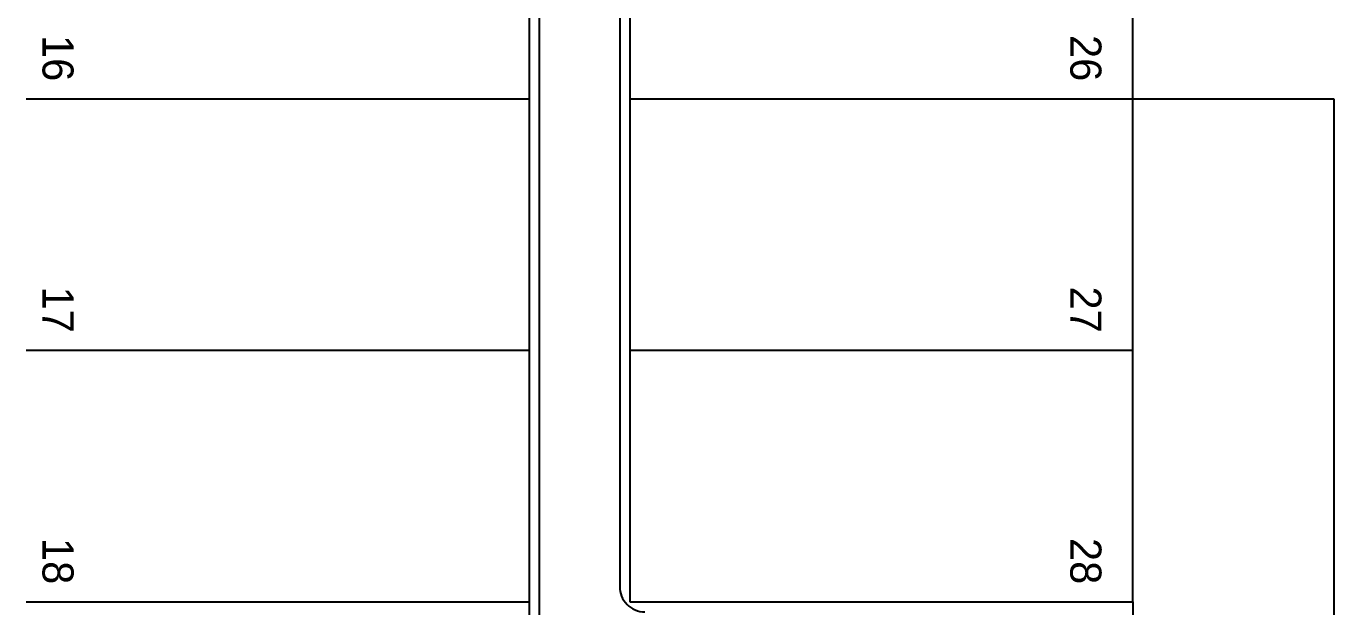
# Model space of a CAD drawing. Header units: metres. Extents: x -28 to 260, y 30 to 125.
# Drawn here: x 75.52 to 88.52, y 71.43 to 77.2 of the extents above; entities that cross this region are included whole.
import ezdxf

# ---------------------------------------------------------------- set-up
doc = ezdxf.new("R2010")
doc.units = ezdxf.units.M
doc.header["$LTSCALE"] = 0.01
doc.header["$MEASUREMENT"] = 0
for name, color, linetype in [('0.1', 2, 'Continuous'), ('0.18', 1, 'Continuous'), ('0.20', 7, 'Continuous'), ('F', 7, 'Continuous')]:
    doc.layers.add(name, color=color, linetype=linetype)
doc.styles.add('ESTILO1', font='', dxfattribs={"height": 0.12})
doc.styles.get('ESTILO1').set_extended_font_data('AvantGarde Bk BT')

msp = doc.modelspace()

# ---------------------------------------------------------------- linework, layer by layer
at = {"layer": '0.1'}
for p, q in [((80.624, 94.079), (80.622, 69.13)), ((81.424, 94.079), (81.423, 71.63)), ((75.523, 76.48), (80.523, 76.48)), ((81.523, 76.48), (86.523, 76.48)), ((75.523, 73.98), (80.523, 73.98)), ((81.523, 73.98), (86.523, 73.98)), ((75.523, 71.48), (80.523, 71.48))]:
    msp.add_line(p, q, dxfattribs=at)
msp.add_arc((81.673, 71.63), 0.25, 179.9967, 270, dxfattribs=at)
at = {"layer": '0.18'}
for p, q in [((80.524, 94.429), (80.522, 68.98)), ((81.524, 94.429), (81.523, 71.48)), ((86.523, 71.48), (86.523, 94.429)), ((81.523, 71.48), (86.523, 71.48)), ((86.523, 71.48), (86.523, 69.969))]:
    msp.add_line(p, q, dxfattribs=at)
at = {"layer": '0.20'}
msp.add_line((86.523, 76.48), (88.523, 76.48), dxfattribs=at)
at = {"layer": 'F'}
msp.add_line((88.523, 76.48), (88.522, 68.506), dxfattribs=at)

# ---------------------------------------------------------------- texts
at = {"char_height": 0.3091, "width": 44.2768, "attachment_point": 1, "rotation": 270, "style": 'ESTILO1'}
for s, insert in [('26', (86.212, 77.114)), ('16', (75.994, 77.114)), ('17', (75.994, 74.614)), ('27', (86.212, 74.614)), ('18', (75.994, 72.114)), ('28', (86.212, 72.114))]:
    msp.add_mtext(s, dxfattribs=dict(at, insert=insert))

doc.saveas('drawing.dxf')
